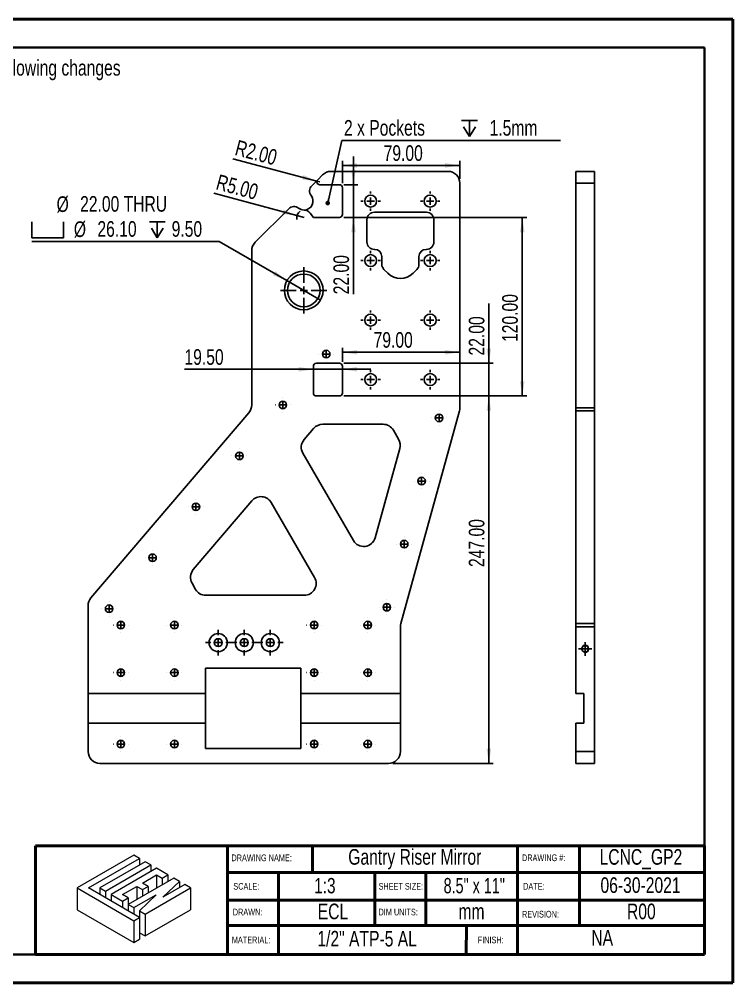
# Model space of a CAD drawing. Header units: millimetres. Extents: x 0 to 279, y 0 to 216.
# Drawn here: x 119.5 to 279.4, y 0 to 215.9 of the extents above; entities that cross this region are included whole.
import ezdxf

# ---------------------------------------------------------------- set-up
doc = ezdxf.new("R2010")
doc.units = ezdxf.units.MM
for name, color, linetype in [('DIM', 1, 'Continuous'), ('PAGE_BORDER', 7, 'Continuous'), ('TITLE_BLOCK_BORDER', 7, 'Continuous'), ('TITLE_BLOCK_TEXT', 8, 'Continuous')]:
    doc.layers.add(name, color=color, linetype=linetype)
doc.styles.add('SLDTEXTSTYLE0', font='TXT', dxfattribs={"width": 0.75})
doc.styles.add('SLDTEXTSTYLE1', font='TXT', dxfattribs={"width": 0.7})
doc.dimstyles.new('SLDDIMSTYLE0', dxfattribs={"dimtxt": 3.5, "dimasz": 3.302, "dimexe": 0, "dimexo": 0.0625, "dimgap": 0.875, "dimtad": 0, "dimtih": 1, "dimtoh": 1, "dimlfac": 3, "dimrnd": 1e-09, "dimzin": 4, "dimdsep": 46, "dimtxsty": 'SLDTEXTSTYLE0', "dimblk1": 'NONE', "dimsah": 1, "dimcen": 0, "dimadec": 0, "dimazin": 1, "dimtfac": 1, "dimtmove": 0, "dimatfit": 3, "dimldrblk": 'NONE', "dimfxl": 0, "dimfrac": 2, "dimtolj": 1, "dimtzin": 12, "dimarcsym": 0})
doc.dimstyles.new('SLDDIMSTYLE1', dxfattribs={"dimtxt": 3.5, "dimasz": 3.302, "dimexe": 0, "dimexo": 0.0625, "dimgap": 0.875, "dimtad": 1, "dimlfac": 3, "dimrnd": 1e-09, "dimzin": 4, "dimdsep": 46, "dimtxsty": 'SLDTEXTSTYLE0', "dimsah": 1, "dimcen": 0.09, "dimadec": 0, "dimazin": 1, "dimtfac": 1, "dimtmove": 0, "dimatfit": 0, "dimfxl": 0, "dimfrac": 2, "dimtolj": 1, "dimtzin": 12, "dimarcsym": 0})
doc.dimstyles.new('SLDDIMSTYLE2', dxfattribs={"dimtxt": 3.5, "dimasz": 3.302, "dimexe": 0, "dimexo": 0.0625, "dimgap": 0.875, "dimtad": 1, "dimlfac": 3, "dimrnd": 1e-09, "dimzin": 4, "dimdsep": 46, "dimtxsty": 'SLDTEXTSTYLE0', "dimsah": 1, "dimcen": 0.09, "dimadec": 0, "dimazin": 1, "dimtfac": 1, "dimtofl": 0, "dimtmove": 0, "dimatfit": 3, "dimfxl": 0, "dimfrac": 2, "dimtolj": 1, "dimtzin": 12, "dimarcsym": 0})
doc.dimstyles.new('SLDDIMSTYLE3', dxfattribs={"dimtxt": 3.5, "dimasz": 3.302, "dimexe": 0, "dimexo": 0.0625, "dimgap": 0.875, "dimtad": 1, "dimlfac": 3, "dimrnd": 1e-09, "dimzin": 4, "dimdsep": 46, "dimtxsty": 'SLDTEXTSTYLE0', "dimsah": 1, "dimcen": 0, "dimadec": 0, "dimazin": 1, "dimtfac": 1, "dimtofl": 0, "dimtmove": 0, "dimatfit": 3, "dimfxl": 0, "dimfrac": 2, "dimtolj": 1, "dimtzin": 12, "dimarcsym": 0})
doc.dimstyles.new('SLDDIMSTYLE4', dxfattribs={"dimtxt": 0.18, "dimasz": 1.016, "dimexe": 0, "dimexo": 0.0625, "dimgap": 0, "dimtad": 0, "dimtih": 1, "dimtoh": 1, "dimdec": 0, "dimrnd": 1e-09, "dimzin": 0, "dimdsep": 46, "dimtxsty": 'Standard', "dimblk1": 'DOT', "dimblk2": 'DOT', "dimsah": 1, "dimcen": 0.09, "dimadec": 0, "dimazin": 0, "dimtfac": 1.016, "dimtdec": 0, "dimtofl": 0, "dimtmove": 0, "dimatfit": 3, "dimldrblk": 'DOT', "dimfxl": 0, "dimfrac": 2, "dimtolj": 1, "dimtzin": 0, "dimarcsym": 0})

# ---------------------------------------------------------------- blocks, each defined once
blk = doc.blocks.new('Lien3D Logo')
at = {"color": 7, "linetype": 'Continuous', "lineweight": 18}
for p, q in [((10.61, 16.33), (0, 10.21)), ((11.67, 15.71), (10.61, 16.33)), ((2.13, 10.21), (11.67, 15.71)), ((12.73, 15.1), (4.26, 10.21)), ((5.32, 9.59), (13.8, 14.49)), ((11.67, 15.71), (11.67, 14.49)), ((13.8, 14.49), (12.73, 15.1)), ((13.8, 14.49), (13.8, 13.26)), ((14.86, 13.87), (6.38, 8.98)), ((12.22, 11.12), (14.86, 12.64)), ((16.99, 12.64), (14.86, 13.87)), ((14.86, 12.64), (15.93, 12.03)), ((14.86, 12.64), (14.86, 10.19)), ((15.93, 12.03), (16.99, 12.64)), ((16.99, 12.64), (16.99, 11.42)), ((18.05, 12.03), (9.57, 7.13)), ((13.28, 10.5), (12.22, 11.12)), ((15.93, 12.03), (15.93, 10.8)), ((16.04, 8.45), (19.12, 11.42)), ((20.15, 10.82), (16.04, 8.45)), ((19.12, 11.42), (18.05, 12.03)), ((19.12, 11.42), (19.12, 10.22)), ((21.21, 10.21), (20.15, 10.82)), ((0, 10.21), (0, 6.12)), ((0, 10.21), (10.61, 4.08)), ((11.67, 4.7), (2.13, 10.21)), ((4.26, 10.21), (4.26, 8.98)), ((4.26, 10.21), (5.32, 9.59)), ((5.32, 9.59), (5.32, 8.36)), ((8.51, 8.98), (11.15, 10.5)), ((11.15, 10.5), (12.22, 9.89)), ((11.15, 10.5), (11.15, 8.05)), ((12.22, 9.89), (13.28, 10.5)), ((12.22, 9.89), (12.22, 8.66)), ((12.73, 5.31), (21.21, 10.21)), ((13.28, 10.5), (13.28, 9.28)), ((21.21, 10.21), (21.21, 6.12)), ((6.38, 8.98), (8.51, 7.75)), ((6.38, 8.98), (6.38, 7.75)), ((9.57, 8.36), (8.51, 8.98)), ((8.51, 7.75), (9.57, 8.36)), ((8.51, 7.75), (8.51, 6.52)), ((9.57, 8.36), (9.57, 7.13)), ((10.64, 6.52), (14.75, 8.89)), ((14.75, 8.89), (11.67, 5.93)), ((0, 6.12), (10.61, 0)), ((9.57, 7.13), (10.64, 6.52)), ((9.57, 7.13), (9.57, 5.91)), ((10.64, 6.52), (10.64, 5.29)), ((11.67, 5.93), (12.73, 5.31)), ((11.67, 5.93), (11.67, 4.7)), ((12.73, 1.23), (21.21, 6.12)), ((10.61, 4.08), (11.67, 4.7)), ((10.61, 4.08), (10.61, 0)), ((11.67, 4.7), (11.67, 0.61)), ((12.73, 5.31), (12.73, 1.23)), ((11.67, 1.84), (12.73, 1.23)), ((10.61, 0), (11.67, 0.61))]:
    blk.add_line(p, q, dxfattribs=at)
blk = doc.blocks.new('SW_SYMBOL_HOLE_SPOT')
at = {"layer": 'DIM', "color": 0}
for p, q in [((0, 875), (0, 75)), ((1600, 75), (1600, 875)), ((0, 75), (1600, 75))]:
    blk.add_line(p, q, dxfattribs=at)
blk = doc.blocks.new('SW_SYMBOL_HOLE_DEPTH')
at = {"layer": 'DIM', "color": 0}
for p, q in [((0, 875), (800, 875)), ((100, 555), (400, 75)), ((400, 875), (400, 75)), ((700, 555), (400, 75))]:
    blk.add_line(p, q, dxfattribs=at)
blk = doc.blocks.new('_D')
at = {"layer": 'DIM'}
for p, q in [((164.28, 166.1), (122.28, 166.1)), ((179.48, 157.33), (164.28, 166.1)), ((187.01, 152.98), (179.48, 157.33))]:
    blk.add_line(p, q, dxfattribs=at)
blk.add_solid([(179.48, 157.33), (176.87, 159.42), (176.37, 158.54)], dxfattribs=at)
at = {"layer": 'DIM', "xscale": 0.004470703125, "yscale": 0.004470703125, "zscale": 0.004470703125}
for name, p in [('SW_SYMBOL_HOLE_SPOT', (122.28, 166.59)), ('SW_SYMBOL_HOLE_DEPTH', (148.64, 166.59))]:
    blk.add_blockref(name, p, dxfattribs=at)
at = {"layer": 'DIM', "char_height": 3.5, "attachment_point": 1, "style": 'SLDTEXTSTYLE0'}
for s, insert in [('%%c', (127.85, 176.22)), ('22.00 THRU', (133.12, 176.28)), ('%%c', (131.72, 170.61)), ('26.10', (137, 170.67)), ('9.50', (153.64, 170.67))]:
    blk.add_mtext(s, dxfattribs=dict(at, insert=insert))
blk = doc.blocks.new('_NONE')
blk = doc.blocks.new('_D_1')
at = {"layer": 'DIM'}
for p, q in [((185.41, 137.46), (156.51, 137.46)), ((191.91, 137.46), (185.41, 137.46)), ((191.91, 137.46), (198.26, 137.46))]:
    blk.add_line(p, q, dxfattribs=at)
for points in [[(185.41, 137.46), (182.11, 137.97), (182.11, 136.95)], [(191.91, 137.46), (195.22, 136.95), (195.22, 137.97)]]:
    blk.add_solid(points, dxfattribs=at)
at = {"layer": 'DIM', "insert": (156.51, 141.97), "char_height": 3.5, "attachment_point": 1, "style": 'SLDTEXTSTYLE0'}
blk.add_mtext('19.50', dxfattribs=at)
blk = doc.blocks.new('_D_2')
at = {"layer": 'DIM'}
for p, q in [((224.74, 138.82), (224.74, 152.19)), ((192.25, 138.82), (225.74, 138.82)), ((224.74, 138.82), (224.74, 131.48)), ((192.25, 131.48), (225.74, 131.48)), ((224.74, 131.48), (224.74, 125.13))]:
    blk.add_line(p, q, dxfattribs=at)
for points in [[(224.74, 138.82), (225.25, 142.12), (224.23, 142.12)], [(224.74, 131.48), (224.23, 128.18), (225.25, 128.18)]]:
    blk.add_solid(points, dxfattribs=at)
at = {"layer": 'DIM', "insert": (220.23, 140.55), "char_height": 3.5, "attachment_point": 1, "rotation": 90, "style": 'SLDTEXTSTYLE0'}
blk.add_mtext('22.00', dxfattribs=at)
blk = doc.blocks.new('_D_3')
at = {"layer": 'DIM'}
for p, q in [((191.91, 139.15), (191.91, 142.28)), ((218.25, 141.28), (191.91, 141.28))]:
    blk.add_line(p, q, dxfattribs=at)
for points in [[(191.91, 141.28), (195.22, 140.78), (195.22, 141.79)], [(218.25, 141.28), (214.94, 141.79), (214.94, 140.78)]]:
    blk.add_solid(points, dxfattribs=at)
at = {"layer": 'DIM', "insert": (198.9, 145.8), "char_height": 3.5, "attachment_point": 1, "style": 'SLDTEXTSTYLE0'}
blk.add_mtext('79.00', dxfattribs=at)
blk = doc.blocks.new('_D_4')
at = {"layer": 'DIM'}
for p, q in [((192.25, 131.48), (225.74, 131.48)), ((224.74, 49.15), (224.74, 131.48)), ((203.25, 49.15), (225.74, 49.15))]:
    blk.add_line(p, q, dxfattribs=at)
for points in [[(224.74, 131.48), (224.23, 128.18), (225.25, 128.18)], [(224.74, 49.15), (225.25, 52.45), (224.23, 52.45)]]:
    blk.add_solid(points, dxfattribs=at)
at = {"layer": 'DIM', "insert": (220.23, 93.16), "char_height": 3.5, "attachment_point": 1, "rotation": 90, "style": 'SLDTEXTSTYLE0'}
blk.add_mtext('247.00', dxfattribs=at)
blk = doc.blocks.new('_D_5')
at = {"layer": 'DIM'}
for p, q in [((192.25, 171.48), (233.24, 171.48)), ((232.24, 131.48), (232.24, 171.48)), ((192.25, 131.48), (233.24, 131.48))]:
    blk.add_line(p, q, dxfattribs=at)
for points in [[(232.24, 171.48), (231.73, 168.18), (232.74, 168.18)], [(232.24, 131.48), (232.74, 134.79), (231.73, 134.79)]]:
    blk.add_solid(points, dxfattribs=at)
at = {"layer": 'DIM', "insert": (227.72, 143.58), "char_height": 3.5, "attachment_point": 1, "rotation": 90, "style": 'SLDTEXTSTYLE0'}
blk.add_mtext('120.00', dxfattribs=at)
blk = doc.blocks.new('_D_6')
at = {"layer": 'DIM'}
for q in [(167.37, 184.59), (186.86, 179.48)]:
    blk.add_line((186.21, 179.65), q, dxfattribs=at)
blk.add_solid([(186.21, 179.65), (183.15, 180.98), (182.89, 180)], dxfattribs=at)
at = {"layer": 'DIM', "insert": (168.5, 188.91), "char_height": 3.5, "attachment_point": 1, "rotation": 345.3038, "style": 'SLDTEXTSTYLE0'}
blk.add_mtext('R2.00', dxfattribs=at)
blk = doc.blocks.new('_D_7')
at = {"layer": 'DIM'}
for q in [(163.11, 176.91), (183.34, 171.48)]:
    blk.add_line((181.73, 171.91), q, dxfattribs=at)
blk.add_arc((183.34, 171.48), 1.67, 121.1873, 195.9638, dxfattribs=at)
blk.add_solid([(181.73, 171.91), (178.68, 173.26), (178.41, 172.28)], dxfattribs=at)
at = {"layer": 'DIM', "insert": (164.27, 181.22), "char_height": 3.5, "attachment_point": 1, "rotation": 345, "style": 'SLDTEXTSTYLE0'}
blk.add_mtext('R5.00', dxfattribs=at)
blk = doc.blocks.new('_D_8')
at = {"layer": 'DIM'}
for p, q in [((191.91, 179.15), (191.91, 184.15)), ((218.25, 180.15), (218.25, 184.15)), ((218.25, 183.15), (191.91, 183.15))]:
    blk.add_line(p, q, dxfattribs=at)
for points in [[(191.91, 183.15), (195.22, 182.64), (195.22, 183.66)], [(218.25, 183.15), (214.94, 183.66), (214.94, 182.64)]]:
    blk.add_solid(points, dxfattribs=at)
at = {"layer": 'DIM', "insert": (201.15, 187.66), "char_height": 3.5, "attachment_point": 1, "style": 'SLDTEXTSTYLE0'}
blk.add_mtext('79.00', dxfattribs=at)
blk = doc.blocks.new('_D_9')
at = {"layer": 'DIM'}
for p, q in [((194.4, 178.82), (194.4, 185.17)), ((192.25, 178.82), (195.4, 178.82)), ((194.4, 178.82), (194.4, 171.48)), ((192.25, 171.48), (195.4, 171.48)), ((194.4, 171.48), (194.4, 154.27))]:
    blk.add_line(p, q, dxfattribs=at)
for points in [[(194.4, 178.82), (194.91, 182.12), (193.89, 182.12)], [(194.4, 171.48), (193.89, 168.18), (194.91, 168.18)]]:
    blk.add_solid(points, dxfattribs=at)
at = {"layer": 'DIM', "insert": (189.89, 154.27), "char_height": 3.5, "attachment_point": 1, "rotation": 90, "style": 'SLDTEXTSTYLE0'}
blk.add_mtext('22.00', dxfattribs=at)
blk = doc.blocks.new('SW_NOTE_0')
at = {"layer": 'DIM', "color": 0}
blk.add_line((49, 0), (0, 0), dxfattribs=at)
at = {"layer": 'DIM', "color": 0, "xscale": 0.004470703125, "yscale": 0.004470703125, "zscale": 0.004470703125}
blk.add_blockref('SW_SYMBOL_HOLE_DEPTH', (26.79, 0.59), dxfattribs=at)
at = {"layer": 'DIM', "color": 0, "char_height": 3.5, "attachment_point": 1, "style": 'SLDTEXTSTYLE0'}
for s, insert in [('2 x Pockets', (0.48, 4.62)), ('1.5mm', (33.11, 4.62))]:
    blk.add_mtext(s, dxfattribs=dict(at, insert=insert))
blk = doc.blocks.new('_DOT')
at = {"color": 0, "linetype": 'ByBlock', "lineweight": -2}
blk.add_line((-0.5, 0), (-1, 0), dxfattribs=at)
at = {"color": 0, "linetype": 'ByBlock', "const_width": 0.5}
blk.add_lwpolyline([(-0.25, 0, 1), (0.25, 0, 1)], format="xyb", close=True, dxfattribs=at)
blk = doc.blocks.new('SW_CENTERMARKSYMBOL_36')
at = {"layer": 'DIM', "color": 0}
for p, q in [((-1.67, 0), (-1.68, 0)), ((0, 0), (-0.83, 0)), ((0, 1.67), (0, 1.67)), ((0, 0), (0, 0.83)), ((0, 0), (0, -0.83)), ((0, 0), (0.83, 0)), ((1.67, 0), (1.67, 0)), ((0, -1.67), (0, -1.68))]:
    blk.add_line(p, q, dxfattribs=at)
blk = doc.blocks.new('SW_CENTERMARKSYMBOL_37')
at = {"layer": 'DIM', "color": 0}
for p, q in [((-1.67, 0), (-1.68, 0)), ((0, 0), (-0.83, 0)), ((0, 1.67), (0, 1.68)), ((0, 0), (0, 0.83)), ((0, 0), (0, -0.83)), ((0, 0), (0.83, 0)), ((1.67, 0), (1.68, 0)), ((0, -1.67), (0, -1.68))]:
    blk.add_line(p, q, dxfattribs=at)
blk = doc.blocks.new('SW_CENTERMARKSYMBOL_38')
at = {"layer": 'DIM', "color": 0}
for p, q in [((-1.67, 0), (-1.68, 0)), ((0, 0), (-0.83, 0)), ((0, 1.67), (0, 1.67)), ((0, 0), (0, 0.83)), ((0, 0), (0, -0.83)), ((0, 0), (0.83, 0)), ((1.67, 0), (1.67, 0)), ((0, -1.67), (0, -1.68))]:
    blk.add_line(p, q, dxfattribs=at)
blk = doc.blocks.new('SW_CENTERMARKSYMBOL_39')
at = {"layer": 'DIM', "color": 0}
for p, q in [((-1.67, 0), (-1.68, 0)), ((0, 0), (-0.83, 0)), ((0, 1.67), (0, 1.68)), ((0, 0), (0, 0.83)), ((0, 0), (0, -0.83)), ((0, 0), (0.83, 0)), ((1.67, 0), (1.68, 0)), ((0, -1.67), (0, -1.68))]:
    blk.add_line(p, q, dxfattribs=at)
blk = doc.blocks.new('SW_CENTERMARKSYMBOL_40')
at = {"layer": 'DIM', "color": 0}
for p, q in [((-1.67, 0), (-1.68, 0)), ((0, 0), (-0.83, 0)), ((0, 1.67), (0, 1.67)), ((0, 0), (0, 0.83)), ((0, 0), (0, -0.83)), ((0, 0), (0.83, 0)), ((1.67, 0), (1.67, 0)), ((0, -1.67), (0, -1.68))]:
    blk.add_line(p, q, dxfattribs=at)
blk = doc.blocks.new('SW_CENTERMARKSYMBOL_41')
at = {"layer": 'DIM', "color": 0}
for p, q in [((-1.67, 0), (-1.68, 0)), ((0, 0), (-0.83, 0)), ((0, 1.67), (0, 1.67)), ((0, 0), (0, 0.83)), ((0, 0), (0, -0.83)), ((0, 0), (0.83, 0)), ((1.67, 0), (1.67, 0)), ((0, -1.67), (0, -1.68))]:
    blk.add_line(p, q, dxfattribs=at)
blk = doc.blocks.new('SW_CENTERMARKSYMBOL_42')
at = {"layer": 'DIM', "color": 0}
for p, q in [((-1.67, 0), (-1.68, 0)), ((0, 0), (-0.83, 0)), ((0, 1.67), (0, 1.67)), ((0, 0), (0, 0.83)), ((0, 0), (0, -0.83)), ((0, 0), (0.83, 0)), ((1.67, 0), (1.67, 0)), ((0, -1.67), (0, -1.68))]:
    blk.add_line(p, q, dxfattribs=at)
blk = doc.blocks.new('SW_CENTERMARKSYMBOL_43')
at = {"layer": 'DIM', "color": 0}
for p, q in [((-1.67, 0), (-1.68, 0)), ((0, 0), (-0.83, 0)), ((0, 1.67), (0, 1.67)), ((0, 0), (0, 0.83)), ((0, 0), (0, -0.83)), ((0, 0), (0.83, 0)), ((1.67, 0), (1.67, 0)), ((0, -1.67), (0, -1.68))]:
    blk.add_line(p, q, dxfattribs=at)
blk = doc.blocks.new('SW_CENTERMARKSYMBOL_44')
at = {"layer": 'DIM', "color": 0}
for p, q in [((-1.67, 0), (-1.68, 0)), ((0, 0), (-0.83, 0)), ((0, 1.67), (0, 1.67)), ((0, 0), (0, 0.83)), ((0, 0), (0, -0.83)), ((0, 0), (0.83, 0)), ((1.67, 0), (1.67, 0)), ((0, -1.67), (0, -1.68))]:
    blk.add_line(p, q, dxfattribs=at)
blk = doc.blocks.new('SW_CENTERMARKSYMBOL_45')
at = {"layer": 'DIM', "color": 0}
for p, q in [((-1.67, 0), (-1.68, 0)), ((0, 0), (-0.83, 0)), ((0, 1.67), (0, 1.67)), ((0, 0), (0, 0.83)), ((0, 0), (0, -0.83)), ((0, 0), (0.83, 0)), ((1.67, 0), (1.67, 0)), ((0, -1.67), (0, -1.68))]:
    blk.add_line(p, q, dxfattribs=at)
blk = doc.blocks.new('SW_CENTERMARKSYMBOL_46')
at = {"layer": 'DIM', "color": 0}
for p, q in [((-1.67, 0), (-1.68, 0)), ((0, 0), (-0.83, 0)), ((0, 1.67), (0, 1.67)), ((0, 0), (0, 0.83)), ((0, 0), (0, -0.83)), ((0, 0), (0.83, 0)), ((1.67, 0), (1.67, 0)), ((0, -1.67), (0, -1.68))]:
    blk.add_line(p, q, dxfattribs=at)
blk = doc.blocks.new('SW_CENTERMARKSYMBOL_47')
at = {"layer": 'DIM', "color": 0}
for p, q in [((-1.67, 0), (-1.68, 0)), ((0, 0), (-0.83, 0)), ((0, 1.67), (0, 1.67)), ((0, 0), (0, 0.83)), ((0, 0), (0, -0.83)), ((0, 0), (0.83, 0)), ((1.67, 0), (1.67, 0)), ((0, -1.67), (0, -1.68))]:
    blk.add_line(p, q, dxfattribs=at)
blk = doc.blocks.new('SW_CENTERMARKSYMBOL_48')
at = {"layer": 'DIM', "color": 0}
for p, q in [((0, 1.67), (0, 2.17)), ((-1.67, 0), (-2.18, 0)), ((0, 0), (-0.83, 0)), ((0, 0), (0, 0.83)), ((0, 0), (0, -0.83)), ((0, 0), (0.83, 0)), ((1.67, 0), (2.17, 0)), ((0, -1.67), (0, -2.18))]:
    blk.add_line(p, q, dxfattribs=at)
blk = doc.blocks.new('SW_CENTERMARKSYMBOL_49')
at = {"layer": 'DIM', "color": 0}
for p, q in [((0, 1.67), (0, 2.17)), ((-1.67, 0), (-2.18, 0)), ((0, 0), (-0.83, 0)), ((0, 0), (0, 0.83)), ((0, 0), (0, -0.83)), ((0, 0), (0.83, 0)), ((1.67, 0), (2.17, 0)), ((0, -1.67), (0, -2.18))]:
    blk.add_line(p, q, dxfattribs=at)
blk = doc.blocks.new('SW_CENTERMARKSYMBOL_50')
at = {"layer": 'DIM', "color": 0}
for p, q in [((0, 1.67), (0, 2.17)), ((-1.67, 0), (-2.18, 0)), ((0, 0), (-0.83, 0)), ((0, 0), (0, 0.83)), ((0, 0), (0, -0.83)), ((0, 0), (0.83, 0)), ((1.67, 0), (2.17, 0)), ((0, -1.67), (0, -2.18))]:
    blk.add_line(p, q, dxfattribs=at)
blk = doc.blocks.new('SW_CENTERMARKSYMBOL_51')
at = {"layer": 'DIM', "color": 0}
for p, q in [((0, 1.67), (0, 2.17)), ((-1.67, 0), (-2.18, 0)), ((0, 0), (-0.83, 0)), ((0, 0), (0, 0.83)), ((0, 0), (0, -0.83)), ((0, 0), (0.83, 0)), ((1.67, 0), (2.17, 0)), ((0, -1.67), (0, -2.18))]:
    blk.add_line(p, q, dxfattribs=at)
blk = doc.blocks.new('SW_CENTERMARKSYMBOL_52')
at = {"layer": 'DIM', "color": 0}
for p, q in [((0, 1.67), (0, 2.18)), ((-1.67, 0), (-2.18, 0)), ((0, 0), (-0.83, 0)), ((0, 0), (0, 0.83)), ((0, 0), (0, -0.83)), ((0, 0), (0.83, 0)), ((1.67, 0), (2.18, 0)), ((0, -1.67), (0, -2.18))]:
    blk.add_line(p, q, dxfattribs=at)
blk = doc.blocks.new('SW_CENTERMARKSYMBOL_53')
at = {"layer": 'DIM', "color": 0}
for p, q in [((0, 1.67), (0, 2.17)), ((-1.67, 0), (-2.18, 0)), ((0, 0), (-0.83, 0)), ((0, 0), (0, 0.83)), ((0, 0), (0, -0.83)), ((0, 0), (0.83, 0)), ((1.67, 0), (2.17, 0)), ((0, -1.67), (0, -2.18))]:
    blk.add_line(p, q, dxfattribs=at)
blk = doc.blocks.new('SW_CENTERMARKSYMBOL_54')
at = {"layer": 'DIM', "color": 0}
for p, q in [((0, 1.67), (0, 2.17)), ((-1.67, 0), (-2.18, 0)), ((0, 0), (-0.83, 0)), ((0, 0), (0, 0.83)), ((0, 0), (0, -0.83)), ((0, 0), (0.83, 0)), ((1.67, 0), (2.17, 0)), ((0, -1.67), (0, -2.18))]:
    blk.add_line(p, q, dxfattribs=at)
blk = doc.blocks.new('SW_CENTERMARKSYMBOL_55')
at = {"layer": 'DIM', "color": 0}
for p, q in [((0, 1.67), (0, 2.17)), ((-1.67, 0), (-2.18, 0)), ((0, 0), (-0.83, 0)), ((0, 0), (0, 0.83)), ((0, 0), (0, -0.83)), ((0, 0), (0.83, 0)), ((1.67, 0), (2.17, 0)), ((0, -1.67), (0, -2.18))]:
    blk.add_line(p, q, dxfattribs=at)
blk = doc.blocks.new('SW_CENTERMARKSYMBOL_56')
at = {"layer": 'DIM', "color": 0}
for p, q in [((-1.67, 0), (-1.67, 0)), ((0, 0), (-0.83, 0)), ((0, 1.67), (0, 1.67)), ((0, 0), (0, 0.83)), ((0, 0), (0, -0.83)), ((0, 0), (0.83, 0)), ((1.67, 0), (1.67, 0)), ((0, -1.67), (0, -1.67))]:
    blk.add_line(p, q, dxfattribs=at)
blk = doc.blocks.new('SW_CENTERMARKSYMBOL_57')
at = {"layer": 'DIM', "color": 0}
for p, q in [((-1.67, 0), (-1.68, 0)), ((0, 0), (-0.83, 0)), ((0, 1.67), (0, 1.67)), ((0, 0), (0, 0.83)), ((0, 0), (0, -0.83)), ((0, 0), (0.83, 0)), ((1.67, 0), (1.67, 0)), ((0, -1.67), (0, -1.68))]:
    blk.add_line(p, q, dxfattribs=at)
blk = doc.blocks.new('SW_CENTERMARKSYMBOL_58')
at = {"layer": 'DIM', "color": 0}
for p, q in [((-1.67, 0), (-1.68, 0)), ((0, 0), (-0.83, 0)), ((0, 1.67), (0, 1.68)), ((0, 0), (0, 0.83)), ((0, 0), (0, -0.83)), ((0, 0), (0.83, 0)), ((1.67, 0), (1.68, 0)), ((0, -1.67), (0, -1.68))]:
    blk.add_line(p, q, dxfattribs=at)
blk = doc.blocks.new('SW_CENTERMARKSYMBOL_59')
at = {"layer": 'DIM', "color": 0}
for p, q in [((-1.67, 0), (-1.68, 0)), ((0, 0), (-0.83, 0)), ((0, 1.67), (0, 1.67)), ((0, 0), (0, 0.83)), ((0, 0), (0, -0.83)), ((0, 0), (0.83, 0)), ((1.67, 0), (1.67, 0)), ((0, -1.67), (0, -1.68))]:
    blk.add_line(p, q, dxfattribs=at)
blk = doc.blocks.new('SW_CENTERMARKSYMBOL_60')
at = {"layer": 'DIM', "color": 0}
for p, q in [((-1.67, 0), (-1.68, 0)), ((0, 0), (-0.83, 0)), ((0, 1.67), (0, 1.67)), ((0, 0), (0, 0.83)), ((0, 0), (0, -0.83)), ((0, 0), (0.83, 0)), ((1.67, 0), (1.67, 0)), ((0, -1.67), (0, -1.68))]:
    blk.add_line(p, q, dxfattribs=at)
blk = doc.blocks.new('SW_CENTERMARKSYMBOL_61')
at = {"layer": 'DIM', "color": 0}
for p, q in [((-1.67, 0), (-1.68, 0)), ((0, 0), (-0.83, 0)), ((0, 1.67), (0, 1.67)), ((0, 0), (0, 0.83)), ((0, 0), (0, -0.83)), ((0, 0), (0.83, 0)), ((1.67, 0), (1.67, 0)), ((0, -1.67), (0, -1.68))]:
    blk.add_line(p, q, dxfattribs=at)
blk = doc.blocks.new('SW_CENTERMARKSYMBOL_62')
at = {"layer": 'DIM', "color": 0}
for p, q in [((-1.67, 0), (-1.67, 0)), ((0, 0), (-0.83, 0)), ((0, 1.67), (0, 1.68)), ((0, 0), (0, 0.83)), ((0, 0), (0, -0.83)), ((0, 0), (0.83, 0)), ((1.67, 0), (1.68, 0)), ((0, -1.67), (0, -1.67))]:
    blk.add_line(p, q, dxfattribs=at)
blk = doc.blocks.new('SW_CENTERMARKSYMBOL_63')
at = {"layer": 'DIM', "color": 0}
for p, q in [((-1.67, 0), (-1.68, 0)), ((0, 0), (-0.83, 0)), ((0, 1.67), (0, 1.68)), ((0, 0), (0, 0.83)), ((0, 0), (0, -0.83)), ((0, 0), (0.83, 0)), ((1.67, 0), (1.68, 0)), ((0, -1.67), (0, -1.68))]:
    blk.add_line(p, q, dxfattribs=at)
blk = doc.blocks.new('SW_CENTERMARKSYMBOL_64')
at = {"layer": 'DIM', "color": 0}
for p, q in [((-1.67, 0), (-1.67, 0)), ((0, 0), (-0.83, 0)), ((0, 1.67), (0, 1.67)), ((0, 0), (0, 0.83)), ((0, 0), (0, -0.83)), ((0, 0), (0.83, 0)), ((1.67, 0), (1.67, 0)), ((0, -1.67), (0, -1.67))]:
    blk.add_line(p, q, dxfattribs=at)
blk = doc.blocks.new('SW_CENTERMARKSYMBOL_65')
at = {"layer": 'DIM', "color": 0}
for p, q in [((-1.67, 0), (-1.68, 0)), ((0, 0), (-0.83, 0)), ((0, 1.67), (0, 1.67)), ((0, 0), (0, 0.83)), ((0, 0), (0, -0.83)), ((0, 0), (0.83, 0)), ((1.67, 0), (1.67, 0)), ((0, -1.67), (0, -1.68))]:
    blk.add_line(p, q, dxfattribs=at)
blk = doc.blocks.new('SW_CENTERMARKSYMBOL_66')
at = {"layer": 'DIM', "color": 0}
for p, q in [((0, 1.67), (0, 2.87)), ((-1.67, 0), (-2.87, 0)), ((0, 0), (-0.83, 0)), ((0, 0), (0, 0.83)), ((0, 0), (0, -0.83)), ((0, 0), (0.83, 0)), ((1.67, 0), (2.87, 0)), ((0, -1.67), (0, -2.87))]:
    blk.add_line(p, q, dxfattribs=at)
blk = doc.blocks.new('SW_CENTERMARKSYMBOL_67')
at = {"layer": 'DIM', "color": 0}
for p, q in [((0, 1.67), (0, 2.87)), ((-1.67, 0), (-2.87, 0)), ((0, 0), (-0.83, 0)), ((0, 0), (0, 0.83)), ((0, 0), (0, -0.83)), ((0, 0), (0.83, 0)), ((1.67, 0), (2.87, 0)), ((0, -1.67), (0, -2.87))]:
    blk.add_line(p, q, dxfattribs=at)
blk = doc.blocks.new('SW_CENTERMARKSYMBOL_68')
at = {"layer": 'DIM', "color": 0}
for p, q in [((0, 1.67), (0, 2.87)), ((-1.67, 0), (-2.87, 0)), ((0, 0), (-0.83, 0)), ((0, 0), (0, 0.83)), ((0, 0), (0, -0.83)), ((0, 0), (0.83, 0)), ((1.67, 0), (2.87, 0)), ((0, -1.67), (0, -2.87))]:
    blk.add_line(p, q, dxfattribs=at)
blk = doc.blocks.new('SW_CENTERMARKSYMBOL_69')
at = {"layer": 'DIM', "color": 0}
for p, q in [((0, 1.67), (0, 5.18)), ((-1.67, 0), (-5.18, 0)), ((0, 0), (-0.83, 0)), ((0, 0), (0, 0.83)), ((0, 0), (0, -0.83)), ((0, 0), (0.83, 0)), ((1.67, 0), (5.18, 0)), ((0, -1.67), (0, -5.18))]:
    blk.add_line(p, q, dxfattribs=at)
blk = doc.blocks.new('SW_CENTERMARKSYMBOL_70')
at = {"layer": 'DIM', "color": 0}
for p, q in [((-0.83, 0), (-1.53, 0)), ((0, 0), (-0.83, 0)), ((0, 0.83), (0, 1.53)), ((0, 0), (0, 0.83)), ((0, 0), (0, -0.83)), ((0, 0), (0.83, 0)), ((0.83, 0), (1.53, 0)), ((0, -0.83), (0, -1.53))]:
    blk.add_line(p, q, dxfattribs=at)

msp = doc.modelspace()

# ---------------------------------------------------------------- linework, layer by layer
at = {"color": 7, "linetype": 'Continuous', "lineweight": 50}
for p, q in [((0, 215.9), (279.4, 215.9)), ((279.4, 0), (279.4, 215.9)), ((0, 0), (279.4, 0))]:
    msp.add_line(p, q, dxfattribs=at)
at = {"color": 7, "linetype": 'Continuous', "lineweight": 25}
for p, q in [((215.5801, 181.8169), (189.3513, 181.8169)), ((248.4401, 181.8169), (244.2068, 181.8169)), ((244.2068, 181.8169), (244.2068, 179.1503)), ((248.4401, 179.1503), (248.4401, 181.8169)), ((186.3848, 179.955), (185.03, 178.6002)), ((186.3848, 179.955), (187.4657, 181.0359)), ((191.2467, 178.8169), (186.8562, 178.8169)), ((191.9134, 172.1503), (191.9134, 178.1503)), ((218.2467, 128.8447), (218.2467, 179.1503)), ((244.2068, 179.1503), (248.4401, 179.1503)), ((244.2068, 128.8447), (244.2068, 179.1503)), ((248.4401, 128.8447), (248.4401, 179.1503)), ((172.3611, 165.9313), (179.8802, 173.4504)), ((184.6869, 172.4712), (185.4134, 171.4836)), ((185.4134, 171.4836), (191.2467, 171.4836)), ((197.4113, 170.9741), (197.4113, 165.9931)), ((210.7489, 172.6407), (199.0779, 172.6407)), ((212.4155, 170.9741), (212.4155, 165.9931)), ((199.0779, 164.3265), (199.1729, 164.3265)), ((210.6539, 164.3265), (210.7489, 164.3265)), ((171.5801, 164.0457), (171.5801, 129.4662)), ((200.7563, 162.7431), (200.7563, 160.9815)), ((209.0705, 160.9815), (209.0705, 162.7431)), ((201.22, 159.8619), (202.0892, 158.9927)), ((207.7376, 158.9927), (208.6068, 159.8619)), ((191.2467, 138.8169), (186.0801, 138.8169)), ((185.4134, 138.1503), (185.4134, 132.1503)), ((191.9134, 132.1503), (191.9134, 138.1503)), ((186.0801, 131.4836), (191.2467, 131.4836)), ((170.9425, 127.7359), (135.5509, 86.2313)), ((205.0094, 80.4983), (218.1507, 128.1355)), ((248.4401, 128.8447), (244.2068, 128.8447)), ((244.2068, 128.8447), (244.2068, 128.1355)), ((244.2068, 128.1355), (248.4401, 128.1355)), ((244.2068, 80.4983), (244.2068, 128.1355)), ((248.4401, 128.1355), (248.4401, 128.8447)), ((248.4401, 80.4983), (248.4401, 128.1355)), ((185.4618, 124.2138), (183.3278, 121.7112)), ((201.0263, 125.1503), (187.491, 125.1503)), ((204.5086, 121.7897), (203.3344, 123.819)), ((199.2446, 99.7117), (204.771, 119.7451)), ((183.0487, 118.6455), (194.3657, 99.0854)), ((171.6267, 107.989), (158.4864, 92.579)), ((185.6698, 90.819), (175.964, 107.5942)), ((158.2073, 89.5133), (158.9972, 88.1481)), ((161.3053, 86.8169), (183.3616, 86.8169)), ((134.9134, 84.501), (134.9134, 64.8169)), ((248.4401, 80.4983), (244.2068, 80.4983)), ((244.2068, 80.4983), (244.2068, 79.7892)), ((248.4401, 79.7892), (248.4401, 80.4983)), ((204.9134, 64.8169), (204.9134, 79.7892)), ((244.2068, 79.7892), (248.4401, 79.7892)), ((244.2068, 64.8169), (244.2068, 79.7892)), ((248.4401, 51.8169), (248.4401, 79.7892)), ((182.5801, 70.4836), (161.2467, 70.4836)), ((161.2467, 70.4836), (161.2467, 64.8169)), ((182.5801, 64.8169), (182.5801, 70.4836)), ((161.2467, 64.8169), (134.9134, 64.8169)), ((134.9134, 64.8169), (134.9134, 58.1503)), ((161.2467, 64.8169), (161.2467, 58.1503)), ((204.9134, 64.8169), (182.5801, 64.8169)), ((182.5801, 58.1503), (182.5801, 64.8169)), ((204.9134, 58.1503), (204.9134, 64.8169)), ((244.2068, 64.8169), (246.0401, 64.8169)), ((246.0401, 58.1503), (246.0401, 64.8169)), ((161.2467, 58.1503), (134.9134, 58.1503)), ((134.9134, 58.1503), (134.9134, 51.8169)), ((161.2467, 58.1503), (161.2467, 52.4836)), ((182.5801, 52.4836), (182.5801, 58.1503)), ((204.9134, 58.1503), (182.5801, 58.1503)), ((204.9134, 51.8169), (204.9134, 58.1503)), ((244.2068, 51.8169), (244.2068, 58.1503)), ((244.2068, 58.1503), (246.0401, 58.1503)), ((161.2467, 52.4836), (182.5801, 52.4836)), ((244.2068, 51.8169), (244.2068, 49.1503)), ((244.2068, 51.8169), (248.4401, 51.8169)), ((248.4401, 51.8169), (248.4401, 49.1503)), ((202.2467, 49.1503), (137.5801, 49.1503)), ((244.2068, 49.1503), (248.4401, 49.1503))]:
    msp.add_line(p, q, dxfattribs=at)
for centre, radius in [((198.2467, 175.1503), 1.3417), ((211.5801, 175.1503), 1.3417), ((198.2467, 161.8169), 1.3417), ((211.5801, 161.8169), 1.3417), ((183.2467, 155.1503), 4.35), ((183.2467, 155.1503), 3.6667), ((198.2467, 148.4836), 1.3417), ((211.5801, 148.4836), 1.3417), ((188.2886, 140.8859), 0.8417), ((198.2467, 135.1503), 1.3417), ((211.5801, 135.1503), 1.3417), ((178.5559, 129.4721), 0.8417), ((213.5683, 126.5659), 0.8417), ((168.8232, 118.0583), 0.8417), ((209.668, 112.4274), 0.8417), ((159.0905, 106.6445), 0.8417), ((205.7677, 98.2888), 0.8417), ((149.3578, 95.2307), 0.8417), ((139.6251, 83.8169), 0.8417), ((201.8674, 84.1503), 0.8417), ((142.2467, 80.1503), 0.8417), ((154.2467, 80.1503), 0.8417), ((185.5801, 80.1503), 0.8417), ((197.5801, 80.1503), 0.8417), ((164.0801, 76.2169), 2.04), ((169.9134, 76.2169), 2.04), ((175.7467, 76.2169), 2.04), ((164.0801, 76.2169), 0.8833), ((169.9134, 76.2169), 0.8833), ((175.7467, 76.2169), 0.8833), ((246.3234, 74.8169), 0.7), ((142.2467, 69.4836), 0.8417), ((154.2467, 69.4836), 0.8417), ((185.5801, 69.4836), 0.8417), ((197.5801, 69.4836), 0.8417), ((142.2467, 53.4836), 0.8417), ((154.2467, 53.4836), 0.8417), ((185.5801, 53.4836), 0.8417), ((197.5801, 53.4836), 0.8417)]:
    msp.add_circle(centre, radius, dxfattribs=at)
for centre, radius, start, end in [((189.3513, 179.1503), 2.6667, 90, 135), ((215.5801, 179.1503), 2.6667, 0, 90), ((186.8562, 179.4836), 0.6667, 135, 270), ((186.2085, 177.4216), 1.6667, 135, 218.277389), ((191.2467, 178.1503), 0.6667, 0, 90), ((183.3301, 175.1503), 2, 270.22354, 38.277389), ((181.0587, 172.2718), 1.6667, 51.722611, 135), ((183.3301, 175.1503), 2, 231.722611, 270.22354), ((183.3444, 171.4836), 1.6667, 36.33763, 90.22354), ((191.2467, 172.1503), 0.6667, 270, 0), ((199.0779, 170.9741), 1.6667, 90, 180), ((210.7489, 170.9741), 1.6667, 0, 90), ((174.2467, 164.0457), 2.6667, 135, 180), ((199.0779, 165.9931), 1.6667, 180, 270), ((199.1729, 162.7431), 1.5833, 0, 90), ((210.6539, 162.7431), 1.5833, 90, 180), ((210.7489, 165.9931), 1.6667, 270, 0), ((202.3396, 160.9815), 1.5833, 180, 225), ((207.4872, 160.9815), 1.5833, 315, 0), ((204.9134, 161.8169), 3.994, 225, 315), ((186.0801, 138.1503), 0.6667, 90, 180), ((191.2467, 138.1503), 0.6667, 0, 90), ((186.0801, 132.1503), 0.6667, 180, 270), ((191.2467, 132.1503), 0.6667, 270, 0), ((168.9134, 129.4662), 2.6667, 319.545335, 0), ((215.5801, 128.8447), 2.6667, 344.577839, 0), ((187.491, 122.4836), 2.6667, 90, 139.545335), ((201.0263, 122.4836), 2.6667, 30.052632, 90), ((185.3569, 119.9809), 2.6667, 139.545335, 210.052632), ((202.2004, 120.4543), 2.6667, 344.577839, 30.052632), ((173.6559, 106.2588), 2.6667, 30.052632, 139.545335), ((196.6739, 100.4208), 2.6667, 210.052632, 344.577839), ((160.5155, 90.8487), 2.6667, 139.545335, 210.052632), ((183.3616, 89.4836), 2.6667, 270, 30.052632), ((161.3053, 89.4836), 2.6667, 210.052632, 270), ((137.5801, 84.501), 2.6667, 139.545335, 180), ((207.5801, 79.7892), 2.6667, 164.577839, 180), ((137.5801, 51.8169), 2.6667, 180, 270), ((202.2467, 51.8169), 2.6667, 270, 0)]:
    msp.add_arc(centre, radius, start, end, dxfattribs=at)
at = {"color": 7, "linetype": 'Continuous', "lineweight": 18}
msp.add_arc((246.3234, 74.8169), 0.8333, 255, 195, dxfattribs=at)
at = {"layer": 'PAGE_BORDER', "lineweight": 35}
for p, q in [((6.35, 209.55), (273.05, 209.55)), ((273.05, 209.55), (273.05, 6.35)), ((6.35, 6.35), (273.05, 6.35))]:
    msp.add_line(p, q, dxfattribs=at)
at = {"layer": 'TITLE_BLOCK_BORDER', "lineweight": 50}
for p, q in [((123.0873, 30.7079), (123.0873, 6.35)), ((166.1797, 30.7079), (123.0873, 30.7079)), ((166.1797, 30.7079), (166.1797, 6.35)), ((273.05, 30.7079), (166.1797, 30.7079)), ((185.238, 30.7079), (185.238, 24.7778)), ((231.1258, 30.7079), (231.1258, 6.35)), ((245.0295, 30.7079), (245.0295, 12.839)), ((273.05, 30.7079), (273.05, 6.35)), ((273.05, 24.7327), (166.1797, 24.7327)), ((177.6057, 24.7327), (177.6057, 6.35)), ((199.1605, 24.7327), (199.1605, 12.839)), ((210.638, 24.7327), (210.638, 12.839)), ((273.05, 18.5181), (166.1797, 18.5181)), ((166.3596, 12.839), (273.05, 12.839)), ((219.7048, 12.839), (219.6149, 6.35)), ((166.1797, 6.35), (123.0873, 6.35)), ((166.1797, 6.35), (273.05, 6.35))]:
    msp.add_line(p, q, dxfattribs=at)

# ---------------------------------------------------------------- block references
at = {"layer": 'DIM'}
for name, p in [('SW_NOTE_0', (191.7897, 188.6986)), ('SW_CENTERMARKSYMBOL_49', (198.2467, 175.1503)), ('SW_CENTERMARKSYMBOL_48', (211.5801, 175.1503)), ('SW_CENTERMARKSYMBOL_50', (198.2467, 161.8169)), ('SW_CENTERMARKSYMBOL_53', (211.5801, 161.8169)), ('SW_CENTERMARKSYMBOL_69', (183.2467, 155.1503)), ('SW_CENTERMARKSYMBOL_51', (198.2467, 148.4836)), ('SW_CENTERMARKSYMBOL_54', (211.5801, 148.4836)), ('SW_CENTERMARKSYMBOL_57', (188.2886, 140.8859)), ('SW_CENTERMARKSYMBOL_52', (198.2467, 135.1503)), ('SW_CENTERMARKSYMBOL_55', (211.5801, 135.1503)), ('SW_CENTERMARKSYMBOL_58', (178.5559, 129.4721)), ('SW_CENTERMARKSYMBOL_63', (213.5683, 126.5659)), ('SW_CENTERMARKSYMBOL_59', (168.8232, 118.0583)), ('SW_CENTERMARKSYMBOL_64', (209.668, 112.4274)), ('SW_CENTERMARKSYMBOL_60', (159.0905, 106.6445)), ('SW_CENTERMARKSYMBOL_65', (205.7677, 98.2888)), ('SW_CENTERMARKSYMBOL_61', (149.3578, 95.2307)), ('SW_CENTERMARKSYMBOL_56', (139.6251, 83.8169)), ('SW_CENTERMARKSYMBOL_62', (201.8674, 84.1503)), ('SW_CENTERMARKSYMBOL_44', (142.2467, 80.1503)), ('SW_CENTERMARKSYMBOL_45', (154.2467, 80.1503)), ('SW_CENTERMARKSYMBOL_47', (185.5801, 80.1503)), ('SW_CENTERMARKSYMBOL_46', (197.5801, 80.1503)), ('SW_CENTERMARKSYMBOL_66', (164.0801, 76.2169)), ('SW_CENTERMARKSYMBOL_67', (169.9134, 76.2169)), ('SW_CENTERMARKSYMBOL_68', (175.7467, 76.2169)), ('SW_CENTERMARKSYMBOL_70', (246.3234, 74.8169)), ('SW_CENTERMARKSYMBOL_40', (142.2467, 69.4836)), ('SW_CENTERMARKSYMBOL_41', (154.2467, 69.4836)), ('SW_CENTERMARKSYMBOL_43', (185.5801, 69.4836)), ('SW_CENTERMARKSYMBOL_42', (197.5801, 69.4836)), ('SW_CENTERMARKSYMBOL_36', (142.2467, 53.4836)), ('SW_CENTERMARKSYMBOL_37', (154.2467, 53.4836)), ('SW_CENTERMARKSYMBOL_39', (185.5801, 53.4836)), ('SW_CENTERMARKSYMBOL_38', (197.5801, 53.4836))]:
    msp.add_blockref(name, p, dxfattribs=at)
at = {"layer": 'TITLE_BLOCK_BORDER', "xscale": 1.2, "yscale": 1.2, "zscale": 1.2}
msp.add_blockref('Lien3D Logo', (132.4321, 8.9975), dxfattribs=at)

# ---------------------------------------------------------------- texts
at = {"layer": 'DIM', "insert": (11.6947, 206.777), "char_height": 3.5, "attachment_point": 1, "style": 'SLDTEXTSTYLE0'}
msp.add_mtext('*Gantry Riser Mirror is a mirrored version of Gantry Riser with the following changes', dxfattribs=at)
at = {"layer": 'TITLE_BLOCK_TEXT'}
for s, insert, char_height, attachment_point, style in [('DRAWING NAME:', (167.0419, 28.7409), 1.5, 1, 'SLDTEXTSTYLE0'), ('Gantry Riser Mirror', (208.1387, 29.9487), 3.5, 2, 'SLDTEXTSTYLE0'), ('DRAWING #:', (232.1641, 28.7457), 1.5, 1, 'SLDTEXTSTYLE0'), ('LCNC_GP2', (258.8179, 29.9487), 3.5, 2, 'SLDTEXTSTYLE0'), ('SCALE:', (167.4667, 22.3605), 1.5, 1, 'SLDTEXTSTYLE0'), ('1:3', (187.9812, 23.4757), 3.43958, 2, 'SLDTEXTSTYLE0'), ('SHEET SIZE:', (200.0126, 22.3605), 1.5, 1, 'SLDTEXTSTYLE0'), ('8.5" x 11"', (221.4629, 23.4757), 3.43958, 2, 'SLDTEXTSTYLE1'), ('DATE:', (232.4175, 22.3605), 1.5, 1, 'SLDTEXTSTYLE0'), ('06-30-2021', (258.7352, 23.6206), 3.5, 2, 'SLDTEXTSTYLE0'), ('ECL', (189.796, 17.729), 3.5, 2, 'SLDTEXTSTYLE0'), ('R00', (258.9163, 17.729), 3.5, 2, 'SLDTEXTSTYLE0'), ('DRAWN:', (167.3439, 16.5911), 1.5, 1, 'SLDTEXTSTYLE0'), ('DIM UNITS:', (200.0083, 16.5911), 1.5, 1, 'SLDTEXTSTYLE0'), ('mm', (220.8496, 17.729), 3.5, 2, 'SLDTEXTSTYLE0'), ('REVISION:', (232.1641, 16.1111), 1.5, 1, 'SLDTEXTSTYLE0'), ('1/2" ATP-5 AL', (197.4541, 11.6191), 3.5, 2, 'SLDTEXTSTYLE0'), ('NA', (250.1381, 11.8373), 3.5, 2, 'SLDTEXTSTYLE0'), ('MATERIAL:', (167.1307, 10.3416), 1.5, 1, 'SLDTEXTSTYLE0'), ('FINISH:', (222.2447, 10.3416), 1.5, 1, 'SLDTEXTSTYLE0')]:
    msp.add_mtext(s, dxfattribs=dict(at, insert=insert, char_height=char_height, attachment_point=attachment_point, style=style))

# ---------------------------------------------------------------- dimensions: what is measured, and where the dimension line sits
at = {"layer": 'DIM'}
for center, mpoint, picture, middle in [((186.8562, 179.4836), (186.2113, 179.6527), '_D_6', (172.8688, 183.1521)), ((183.3444, 171.4836), (181.7345, 171.915), '_D_7', (168.6123, 175.4311))]:
    dim = msp.add_radius_dim(center=center, mpoint=mpoint, dimstyle='SLDDIMSTYLE3', dxfattribs=at)
    dim.commit()
    dim.dimension.update_dxf_attribs({"geometry": picture, "text_midpoint": middle, "dimtype": 164})
for base, p1, p2, dimstyle, picture, middle in [((191.9134, 183.1521), (218.2467, 179.1503), (191.9134, 178.1503), 'SLDDIMSTYLE2', '_D_8', (206.97, 183.1521)), ((191.9134, 141.2836), (218.2467, 128.8447), (191.9134, 138.1503), 'SLDDIMSTYLE2', '_D_3', (204.7148, 141.2836)), ((185.4134, 137.463), (191.9134, 138.1503), (185.4134, 138.1503), 'SLDDIMSTYLE1', '_D_1', (162.3276, 137.463))]:
    dim = msp.add_linear_dim(base=base, p1=p1, p2=p2, dimstyle=dimstyle, dxfattribs=at)
    dim.commit()
    dim.dimension.update_dxf_attribs({"geometry": picture, "text_midpoint": middle, "dimtype": 160})
for base, p1, p2, dimstyle, picture, middle in [((194.401, 171.4836), (191.2467, 178.8169), (191.2467, 171.4836), 'SLDDIMSTYLE1', '_D_9', (194.401, 160.0905)), ((232.2367, 171.4836), (191.2467, 131.4836), (191.2467, 171.4836), 'SLDDIMSTYLE2', '_D_5', (232.2367, 150.6918)), ((224.7398, 131.4836), (191.2467, 138.8169), (191.2467, 131.4836), 'SLDDIMSTYLE1', '_D_2', (224.7398, 146.3666)), ((224.7398, 131.4836), (202.2467, 49.1503), (191.2467, 131.4836), 'SLDDIMSTYLE2', '_D_4', (224.7398, 100.2702))]:
    dim = msp.add_linear_dim(base=base, p1=p1, p2=p2, angle=90, dimstyle=dimstyle, dxfattribs=at)
    dim.commit()
    dim.dimension.update_dxf_attribs({"geometry": picture, "text_midpoint": middle, "dimtype": 160})
dim = msp.add_diameter_dim_2p(p1=(187.0139, 152.9753), p2=(179.4795, 157.3253), text='%%c22.00 THRU\\P{\\fGDT;v}<>{\\fGDT;x}9.50', dimstyle='SLDDIMSTYLE0', dxfattribs=at)
dim.commit()
dim.dimension.update_dxf_attribs({"geometry": '_D', "text_midpoint": (142.4852, 171.7107), "dimtype": 163})

# ---------------------------------------------------------------- leaders
msp.add_leader([(188.6196, 174.7097), (191.7897, 188.6986)], dimstyle='SLDDIMSTYLE4', dxfattribs=at)

doc.saveas('drawing.dxf')
